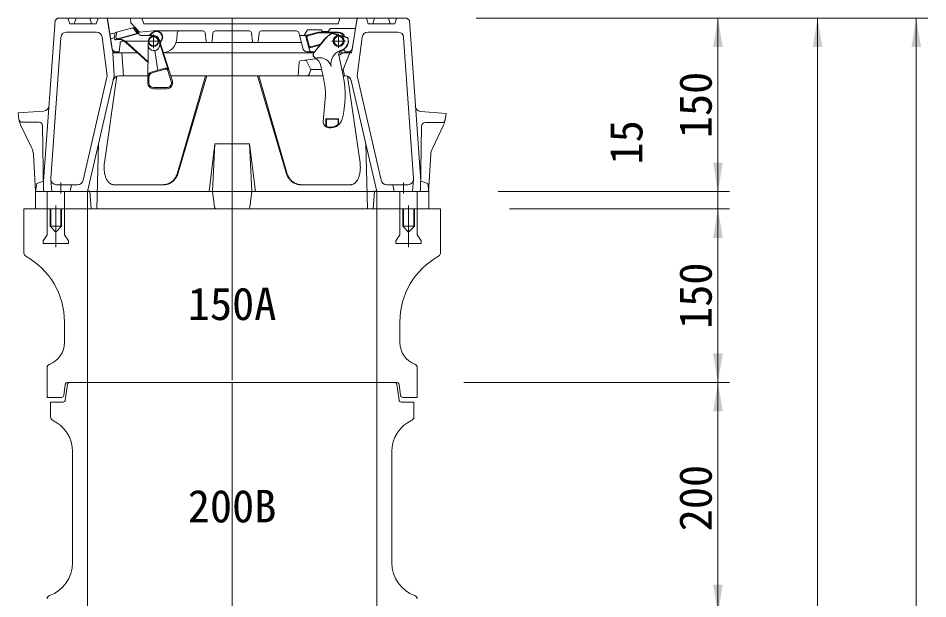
# Model space of a CAD drawing. Units: millimetres, scale not verified. Extents: x -6861 to 6861, y -3554 to 3095.
# Drawn here: x 4438 to 5224, y 619 to 1121 of the extents above; entities that cross this region are included whole.
import ezdxf
from ezdxf.enums import TextEntityAlignment as Align

# ---------------------------------------------------------------- set-up
doc = ezdxf.new("R2010")
doc.units = ezdxf.units.MM
doc.header["$LTSCALE"] = 20
for name, color, linetype, lineweight in [('0-3_TEMP', 3, 'Continuous', 18), ('0-4_細線', 7, 'Continuous', 18), ('0-6_寸法', 1, 'Continuous', 18)]:
    doc.layers.add(name, color=color, linetype=linetype, lineweight=lineweight)
doc.layers.add('0-7_注釈', color=1, linetype='Continuous')
doc.styles.add('ＭＳ ゴシック', font='')
doc.styles.get('ＭＳ ゴシック').set_extended_font_data('MS Gothic')

msp = doc.modelspace()

# ---------------------------------------------------------------- linework, layer by layer
at = {"layer": '0-3_TEMP'}
for p, q in [((4622.8, 1120.78), (4622.8, 955.78)), ((4474.8, 978.7), (4474.8, 969.25)), ((4770.8, 978.7), (4770.8, 969.25)), ((4499.8, 970.78), (4506.2, 970.78)), ((4605.8, 970.78), (4639.8, 970.78)), ((4622.8, 970.78), (4622.8, 807.78)), ((4739.4, 970.78), (4745.8, 970.78)), ((4470.3, 958.78), (4470.3, 922.78)), ((4775.3, 958.78), (4775.3, 922.78)), ((4622.8, 805.78), (4622.8, 592.78))]:
    msp.add_line(p, q, dxfattribs=at)
at = {"layer": '0-4_細線'}
for p, q in [((4469.65, 1118.78), (4459.8, 979.78)), ((4469.65, 1118.78), (4471.8, 1120.78)), ((4471.8, 1120.78), (4773.8, 1120.78)), ((4480.8, 1120.78), (4482.3, 1115.78)), ((4487.8, 1120.78), (4486.3, 1115.78)), ((4499.8, 1120.78), (4501.3, 1115.78)), ((4506.8, 1120.78), (4505.3, 1115.78)), ((4514.3, 1120.78), (4514.89, 1120.18)), ((4519.07, 1093.78), (4514.8, 1120.78)), ((4514.89, 1120.18), (4519.55, 1090.78)), ((4534.8, 1120.78), (4535.3, 1116.78)), ((4535.3, 1116.78), (4542.8, 1108.78)), ((4544.8, 1120.78), (4546.3, 1115.78)), ((4715.8, 1120.78), (4714.3, 1115.78)), ((4730.7, 1120.18), (4726.05, 1090.78)), ((4726.52, 1093.78), (4730.8, 1120.78)), ((4731.3, 1120.78), (4730.7, 1120.18)), ((4738.8, 1120.78), (4740.3, 1115.78)), ((4745.8, 1120.78), (4744.3, 1115.78)), ((4757.8, 1120.78), (4759.3, 1115.78)), ((4764.8, 1120.78), (4763.3, 1115.78)), ((4775.94, 1118.78), (4773.8, 1120.78)), ((4775.94, 1118.78), (4785.8, 979.78)), ((4479.62, 1108.78), (4505.41, 1108.78)), ((4482.3, 1115.78), (4505.3, 1115.78)), ((4522.68, 1108.59), (4536.9, 1112.4)), ((4538.07, 1111.3), (4540.57, 1107.52)), ((4538.77, 1111.95), (4539.63, 1112.15)), ((4539.09, 1111.57), (4542.03, 1107.12)), ((4541.18, 1108.4), (4542.8, 1108.78)), ((4542.8, 1108.78), (4554.8, 1109.78)), ((4714.3, 1115.78), (4546.3, 1115.78)), ((4554.8, 1109.78), (4575.65, 1109.78)), ((4597.49, 1109.78), (4566.47, 1109.78)), ((4637.49, 1109.78), (4608.11, 1109.78)), ((4678.44, 1109.78), (4648.11, 1109.78)), ((4687.19, 1106.04), (4697.42, 1108.78)), ((4697.42, 1108.78), (4714.8, 1108.78)), ((4699.8, 1110.78), (4700.8, 1109.28)), ((4700.8, 1109.28), (4705.8, 1109.28)), ((4707.8, 1111.78), (4705.8, 1109.28)), ((4707.8, 1111.78), (4729.37, 1111.78)), ((4765.97, 1108.78), (4740.18, 1108.78)), ((4763.3, 1115.78), (4740.3, 1115.78)), ((4474.63, 1104.13), (4465.98, 982.13)), ((4510.37, 1104.43), (4514.8, 1070.78)), ((4516.99, 1106.92), (4521.73, 1108.02)), ((4517.62, 1102.96), (4520.78, 1103.69)), ((4520.73, 1103.29), (4521.22, 1106.93)), ((4521.85, 1102.16), (4541.78, 1107.5)), ((4521.9, 1102.17), (4522.34, 1102.25)), ((4522.35, 1104.07), (4522.96, 1108.67)), ((4523.6, 1102.97), (4541.59, 1107.79)), ((4544.53, 1105.78), (4554.8, 1105.78)), ((4550.05, 1097.73), (4550.31, 1101.12)), ((4553.41, 1108.17), (4551.02, 1105.78)), ((4551.73, 1105.78), (4553.76, 1107.81)), ((4554.8, 1106.78), (4554.8, 1094.78)), ((4571.06, 1066.3), (4559.56, 1102.3)), ((4574.84, 1102.64), (4575.3, 1107.95)), ((4599.48, 1107.98), (4600.21, 1100.68)), ((4606.12, 1107.98), (4605.39, 1100.68)), ((4640.21, 1100.68), (4639.48, 1107.98)), ((4645.39, 1100.68), (4646.12, 1107.98)), ((4684.2, 1094), (4680.37, 1108.29)), ((4681.05, 1105.78), (4686.74, 1105.78)), ((4689.58, 1093.26), (4686.48, 1104.81)), ((4689.41, 1096.78), (4687.4, 1104.28)), ((4688.11, 1105.5), (4697.52, 1108.03)), ((4702.39, 1102.29), (4693.29, 1090.9)), ((4702.58, 1102.13), (4693.49, 1090.74)), ((4697.52, 1108.03), (4714.8, 1108.03)), ((4708.8, 1101.03), (4720.8, 1101.03)), ((4708.99, 1107.76), (4709.02, 1107.49)), ((4708.99, 1107.76), (4722.73, 1104.08)), ((4709.02, 1107.49), (4722.54, 1103.87)), ((4714.8, 1095.03), (4714.8, 1107.03)), ((4722.54, 1103.87), (4722.73, 1104.08)), ((4735.22, 1104.43), (4730.8, 1070.78)), ((4770.96, 1104.13), (4779.61, 982.13)), ((4519.07, 1093.78), (4521.07, 1091.78)), ((4519.07, 1093.78), (4521.07, 1091.78)), ((4519.07, 1093.78), (4521.07, 1091.78)), ((4519.07, 1093.78), (4521.07, 1091.78)), ((4525.83, 1098.99), (4525.07, 1091.78)), ((4529.44, 1100.78), (4527.76, 1100.78)), ((4549.8, 1082.78), (4530.83, 1099.85)), ((4531.31, 1100.78), (4549.48, 1100.78)), ((4549.94, 1083.32), (4531.41, 1100)), ((4548.8, 1100.78), (4560.8, 1100.78)), ((4549.8, 1064.81), (4550.05, 1097.73)), ((4567.41, 1076.18), (4559.89, 1099.74)), ((4560.24, 1100.15), (4560.83, 1100.74)), ((4560.42, 1099.62), (4561.19, 1100.39)), ((4682.65, 1099.78), (4574.25, 1099.78)), ((4690.1, 1095.18), (4698.38, 1097.4)), ((4690.63, 1096.07), (4699.16, 1098.36)), ((4724.52, 1091.78), (4726.52, 1093.78)), ((4519.55, 1090.78), (4520.8, 1070.78)), ((4519.55, 1090.78), (4540.67, 1090.78)), ((4525.07, 1091.78), (4521.07, 1091.78)), ((4527.3, 1090.78), (4528.8, 1070.78)), ((4558.6, 1075.59), (4556, 1092.85)), ((4564.49, 1090.78), (4622.8, 1090.78)), ((4692.96, 1090.78), (4622.8, 1090.78)), ((4681.6, 1083.88), (4694.79, 1085.65)), ((4687.1, 1091.78), (4693.82, 1091.78)), ((4715.14, 1087.56), (4718.69, 1070.87)), ((4726.05, 1090.78), (4715.44, 1090.78)), ((4715.9, 1091.99), (4720.09, 1092.78)), ((4724.55, 1090.78), (4718.8, 1076.28)), ((4720.2, 1091.78), (4720.09, 1092.78)), ((4720.2, 1091.78), (4724.52, 1091.78)), ((4552.76, 1074.07), (4564.97, 1077.5)), ((4680.73, 1082.97), (4679.8, 1070.78)), ((4687.43, 1083.27), (4690.8, 1076.28)), ((4699.47, 1079.55), (4702.06, 1067.33)), ((4494.07, 980.66), (4514.8, 1070.78)), ((4497.8, 970.78), (4520.8, 1070.78)), ((4523.12, 1070.5), (4512.3, 995.69)), ((4524.78, 1070.78), (4549.63, 1070.78)), ((4550.8, 1064.78), (4550.8, 1069.78)), ((4553.72, 1073.63), (4564.66, 1076.7)), ((4570.11, 1065.99), (4567.11, 1075.38)), ((4569.86, 1070.78), (4622.8, 1070.78)), ((4575.57, 987.09), (4599.66, 1070.78)), ((4576.21, 986.98), (4600.95, 1070.78)), ((4700.96, 1070.78), (4622.8, 1070.78)), ((4669.38, 986.98), (4644.65, 1070.78)), ((4670.03, 987.09), (4645.93, 1070.78)), ((4672.18, 1070.78), (4667.75, 1070.78)), ((4690.8, 1076.28), (4689.28, 1072.09)), ((4700.13, 1076.28), (4690.8, 1076.28)), ((4718.8, 1076.28), (4717.78, 1076.28)), ((4718.8, 1076.28), (4719.8, 1070.78)), ((4720.82, 1070.78), (4718.89, 1070.78)), ((4722.47, 1070.5), (4733.3, 995.69)), ((4751.52, 980.66), (4730.8, 1070.78)), ((4747.8, 970.78), (4725.69, 1066.9)), ((4554.8, 1060.78), (4566.3, 1060.78)), ((4554.8, 1059.78), (4566.3, 1059.78)), ((4703.46, 1054.03), (4701.49, 1031.46)), ((4459.82, 1040.45), (4437.8, 1038.78)), ((4437.8, 1038.78), (4438.49, 1033.2)), ((4441.45, 1030.78), (4455.85, 1030.78)), ((4704.3, 1033.53), (4703.8, 1033.76)), ((4703.8, 1033.76), (4714.8, 1033.76)), ((4703.8, 1033.76), (4703.8, 1026.8)), ((4704.3, 1033.53), (4714.3, 1033.53)), ((4704.3, 1033.53), (4704.3, 1027.08)), ((4714.3, 1033.53), (4714.8, 1033.76)), ((4714.3, 1033.53), (4714.3, 1028.79)), ((4714.8, 1033.76), (4714.8, 1028.56)), ((4803.98, 1030.44), (4789.58, 1030.46)), ((4439.85, 1028.57), (4449.51, 1008.45)), ((4458.85, 1027.83), (4459.8, 970.78)), ((4703.8, 1026.8), (4704.3, 1027.08)), ((4706.47, 1026.53), (4708.14, 1026.53)), ((4706.47, 1026.03), (4708.14, 1026.03)), ((4714.3, 1028.79), (4714.8, 1028.56)), ((4786.57, 1027.52), (4785.52, 970.47)), ((4805.57, 1028.23), (4795.87, 1008.13)), ((4505.8, 955.78), (4507.3, 1012.08)), ((4607.8, 1012.08), (4637.8, 1012.08)), ((4637.8, 1012.08), (4642.8, 970.78)), ((4639.8, 970.78), (4637.8, 1012.08)), ((4739.8, 955.78), (4738.3, 1012.08)), ((4450.97, 1002.82), (4452.8, 970.78)), ((4794.41, 1002.49), (4792.52, 970.46)), ((4453.8, 977.78), (4452.8, 970.78)), ((4453.8, 977.78), (4459.8, 979.78)), ((4466.8, 970.78), (4465.98, 981.39)), ((4470.97, 976.78), (4489.2, 976.78)), ((4483.8, 976.78), (4482.8, 970.78)), ((4520.06, 976.78), (4563.78, 976.78)), ((4725.53, 976.78), (4681.81, 976.78)), ((4774.63, 976.78), (4756.4, 976.78)), ((4761.8, 976.78), (4762.8, 970.78)), ((4778.8, 970.78), (4779.61, 981.39)), ((4791.8, 977.78), (4785.8, 979.78)), ((4791.8, 977.78), (4792.8, 970.78)), ((4452.8, 970.78), (4497.8, 970.78)), ((4452.8, 955.78), (4452.8, 970.78)), ((4462.8, 955.78), (4462.8, 970.78)), ((4477.8, 955.78), (4477.8, 970.78)), ((4497.8, 970.78), (4499.8, 970.78)), ((4497.8, 955.78), (4497.8, 970.78)), ((4499.8, 970.78), (4500.8, 955.78)), ((4506.2, 970.78), (4605.8, 970.78)), ((4605.8, 970.78), (4607.57, 957.51)), ((4639.8, 970.78), (4638.03, 957.51)), ((4739.4, 970.78), (4639.8, 970.78)), ((4745.8, 970.78), (4744.8, 955.78)), ((4747.8, 970.78), (4745.8, 970.78)), ((4792.8, 970.78), (4747.8, 970.78)), ((4747.8, 955.78), (4747.8, 970.78)), ((4767.8, 955.78), (4767.8, 970.78)), ((4782.8, 955.78), (4782.8, 970.78)), ((4792.8, 955.78), (4792.8, 970.78)), ((4442.8, 955.78), (4802.8, 955.78)), ((4442.8, 955.78), (4442.8, 917.57)), ((4462.8, 955.78), (4462.8, 933.28)), ((4465.3, 955.78), (4465.3, 940.78)), ((4465.9, 955.78), (4465.9, 940.18)), ((4474.7, 955.78), (4474.7, 940.18)), ((4477.8, 955.78), (4477.8, 933.28)), ((4497.8, 955.78), (4497.8, 805.78)), ((4500.8, 955.78), (4505.8, 955.78)), ((4636.05, 955.78), (4609.24, 955.78)), ((4744.8, 955.78), (4739.8, 955.78)), ((4747.8, 955.78), (4747.8, 805.78)), ((4767.8, 955.78), (4767.8, 933.28)), ((4770.3, 955.78), (4770.3, 940.78)), ((4770.9, 955.78), (4770.9, 940.18)), ((4779.7, 955.78), (4779.7, 940.18)), ((4780.3, 955.78), (4780.3, 940.78)), ((4782.8, 955.78), (4782.8, 933.28)), ((4802.8, 955.78), (4802.8, 917.57)), ((4465.3, 940.78), (4475.3, 940.78)), ((4465.3, 940.78), (4470.3, 935.78)), ((4770.3, 940.78), (4775.3, 935.78)), ((4780.3, 940.78), (4770.3, 940.78)), ((4780.3, 940.78), (4775.3, 935.78)), ((4462.8, 933.28), (4459.3, 928.28)), ((4459.3, 928.28), (4459.3, 925.78)), ((4477.8, 933.28), (4481.3, 928.28)), ((4481.3, 928.28), (4481.3, 925.78)), ((4459.3, 925.78), (4481.3, 925.78)), ((4786.3, 925.78), (4764.3, 925.78)), ((4477.8, 858.11), (4477.8, 840.14)), ((4767.8, 858.11), (4767.8, 840.14)), ((4462.8, 818.58), (4462.8, 805.78)), ((4782.8, 818.58), (4782.8, 805.78)), ((4462.8, 805.78), (4462.8, 792.78)), ((4478.55, 804.05), (4477.21, 794.5)), ((4478.55, 790.49), (4480.55, 804.07)), ((4480.54, 805.78), (4622.8, 805.78)), ((4497.8, 805.78), (4497.8, 605.78)), ((4765.06, 805.78), (4622.8, 805.78)), ((4747.8, 805.78), (4747.8, 605.78)), ((4765.05, 804.07), (4767.05, 790.49)), ((4767.04, 804.05), (4768.38, 794.5)), ((4782.8, 805.78), (4782.8, 792.78)), ((4462.8, 792.78), (4475.23, 792.78)), ((4465.8, 775.75), (4465.8, 788.78)), ((4476.57, 788.78), (4465.8, 788.78)), ((4779.8, 788.78), (4769.02, 788.78)), ((4770.36, 792.78), (4782.8, 792.78)), ((4779.8, 788.78), (4779.8, 775.75)), ((4484.8, 649.69), (4484.8, 745.87)), ((4760.8, 745.87), (4760.8, 649.69))]:
    msp.add_line(p, q, dxfattribs=at)
for points in [[(4684.91, 1105.78), (4687.8, 1110.78), (4699.8, 1110.78)], [(4785.62, 1040.14), (4807.64, 1038.43), (4806.94, 1032.86)], [(4605.8, 970.78), (4607.8, 1012.08), (4602.8, 970.78)], [(4475.3, 955.78), (4475.3, 940.78), (4470.3, 935.78)], [(4767.8, 933.28), (4764.3, 928.28), (4764.3, 925.78)], [(4782.8, 933.28), (4786.3, 928.28), (4786.3, 925.78)]]:
    msp.add_lwpolyline(points, dxfattribs=at)
for centre, radius in [((4554.8, 1100.78), 4.5), ((4554.8, 1100.78), 4), ((4714.8, 1101.03), 4.75), ((4714.8, 1101.03), 4)]:
    msp.add_circle(centre, radius, dxfattribs=at)
for centre, radius, start, end in [((4479.62, 1103.78), 5, 90, 175.943), ((4505.41, 1103.78), 5, 7.496, 90), ((4536.4, 1110.2), 2, 33.435, 105), ((4537.42, 1110.47), 2, 33.435, 105), ((4557.3, 1104.28), 5.5, 315, 135), ((4557.3, 1104.28), 5, 315, 135), ((4577.29, 1107.78), 2, 90, 175), ((4597.49, 1107.78), 2, 5.711, 90), ((4608.11, 1107.78), 2, 90, 174.289), ((4637.49, 1107.78), 2, 5.711, 90), ((4648.11, 1107.78), 2, 90, 174.289), ((4678.44, 1107.78), 2, 15, 90), ((4714.8, 1103.28), 5.5, 18.873, 90), ((4740.18, 1103.78), 5, 90, 172.504), ((4765.97, 1103.78), 5, 4.057, 90), ((4521.72, 1103.16), 1, 172.38, 285), ((4523.2, 1106.66), 2, 105, 172.38), ((4524.72, 1092.57), 10, 48.003, 105), ((4523.34, 1103.94), 1, 172.38, 285), ((4524.14, 1092.42), 10, 48.003, 100.392), ((4531.31, 1103.78), 3, 239.518, 270), ((4544.53, 1108.78), 3, 213.435, 270), ((4554.8, 1100.78), 5, 17.716, 90), ((4561.88, 1103.78), 13, 275.889, 355), ((4687.45, 1105.07), 1, 105, 195), ((4688.37, 1104.54), 1, 104.999, 195), ((4718.8, 1089.19), 21, 117.828, 141.396), ((4718.8, 1089.19), 20.75, 118.098, 141.396), ((4714.8, 1103.28), 4.75, 25.614, 90), ((4714.8, 1101.03), 8.25, 282.029, 20.153), ((4714.8, 1101.03), 8.5, 289.465, 21.032), ((4527.82, 1098.78), 2, 90, 173.991), ((4555.14, 1097.87), 5.09, 179.563, 17.716), ((4601.2, 1100.78), 1, 185.711, 270.001), ((4604.39, 1100.78), 1, 270, 354.289), ((4641.2, 1100.78), 1, 185.711, 270), ((4644.39, 1100.78), 1, 269.999, 354.289), ((4687.1, 1094.78), 3, 195, 270), ((4689.84, 1096.14), 1, 194.999, 285), ((4690.38, 1097.04), 1, 194.999, 285), ((4691.51, 1093.78), 2, 195, 270), ((4718.8, 1089.19), 4, 106.971, 204), ((4695.64, 1089.03), 3, 141.396, 242.755), ((4695.64, 1089.03), 2.75, 141.396, 283.399), ((4689.68, 1077.47), 10, 12, 62.755), ((4698.56, 1076.62), 10, 13.096, 103.289), ((4720.59, 1081.14), 12.5, 109.028, 190.412), ((4711.33, 1097.95), 10, 292.623, 314.134), ((4565.51, 1075.58), 2, 17.716, 105.689), ((4681.73, 1082.89), 1, 97.625, 175.601), ((4685.62, 1082.4), 2, 25.722, 97.625), ((4524.78, 1065.78), 5, 90, 167.047), ((4553.84, 1070.22), 4, 105.689, 179.563), ((4554.8, 1069.78), 4, 105.689, 180), ((4565.2, 1074.78), 2, 17.716, 105.689), ((4687.4, 1072.78), 2, 270, 340.017), ((4639.46, 1054.03), 81, 345.314, 12), ((4720.82, 1065.78), 5, 12.953, 90), ((4554.8, 1064.78), 5, 179.204, 270), ((4554.8, 1064.78), 4, 180, 270), ((4566.3, 1064.78), 5, 270, 17.716), ((4566.3, 1064.78), 4, 270, 17.716), ((4639.46, 1054.03), 64, 0, 12), ((4459.44, 1045.44), 5, 274.344, 355.943), ((4786.01, 1045.13), 5, 183.949, 265.548), ((4441.45, 1033.78), 3, 187.125, 270), ((4453.38, 1035.06), 15, 187.125, 205.641), ((4455.85, 1027.78), 3, 0.955, 90), ((4706.47, 1031.03), 5, 175, 270), ((4708.14, 1036.03), 10, 270, 345.314), ((4789.57, 1027.46), 3, 89.893, 178.938), ((4803.98, 1033.44), 3, 269.893, 352.768), ((4792.05, 1034.75), 15, 334.252, 352.768), ((4706.47, 1031.03), 4.5, 241.158, 270), ((4708.14, 1036.03), 9.5, 270, 310.388), ((4435.99, 1001.96), 15, 3.27, 25.641), ((4809.38, 1001.61), 15, 154.251, 176.622), ((4527.01, 991.62), 15, 177.42047, 183.98981), ((4526.98, 992.41), 14.95, 173.89277, 180.46211), ((4526.86, 993.2), 14.77, 170.31074, 176.88008), ((4718.73, 993.2), 14.77, 3.11892, 9.68825), ((4718.61, 992.41), 14.95, 359.5389, 6.10824), ((4718.59, 991.62), 15, 356.00919, 2.57852), ((4526.94, 990.82), 14.9, 180.96172, 187.53106), ((4526.79, 990.04), 14.66, 184.58302, 191.15236), ((4526.55, 989.28), 14.3, 188.35914, 194.92847), ((4526.22, 988.56), 13.81, 192.36873, 198.93806), ((4525.81, 987.88), 13.21, 196.70895, 203.27829), ((4561.55, 990.72), 14.43, 326.98817, 331.44819), ((4561.47, 990.84), 14.56, 331.16694, 335.62697), ((4562.23, 990.72), 14.43, 326.98948, 331.44951), ((4561.4, 990.97), 14.67, 335.27597, 339.736), ((4562.15, 990.84), 14.56, 331.16694, 335.62697), ((4561.35, 991.11), 14.78, 339.32468, 343.78471), ((4562.08, 990.97), 14.67, 335.27597, 339.736), ((4562.03, 991.11), 14.78, 339.32468, 343.78471), ((4683.57, 991.11), 14.78, 196.2168, 200.67683), ((4683.51, 990.97), 14.67, 200.26406, 204.72408), ((4684.25, 991.11), 14.78, 196.21538, 200.67541), ((4683.44, 990.84), 14.56, 204.3731, 208.83313), ((4684.19, 990.97), 14.67, 200.26406, 204.72408), ((4683.37, 990.72), 14.43, 208.55057, 213.0106), ((4684.12, 990.84), 14.56, 204.3731, 208.83313), ((4684.04, 990.72), 14.43, 208.55057, 213.0106), ((4719.78, 987.88), 13.21, 336.7206, 343.28994), ((4719.37, 988.56), 13.81, 341.06298, 347.63232), ((4719.05, 989.28), 14.3, 345.0715, 351.64084), ((4718.8, 990.04), 14.66, 348.84661, 355.41595), ((4718.65, 990.82), 14.9, 352.46994, 359.03928), ((4470.97, 981.78), 5, 175.943, 270), ((4489.2, 981.78), 5, 270, 347.047), ((4525.33, 987.24), 12.52, 201.49676, 208.0661), ((4524.77, 986.67), 11.76, 206.87362, 213.44296), ((4524.16, 986.17), 10.97, 213.01027, 219.57961), ((4523.49, 985.73), 10.18, 220.10416, 226.6735), ((4522.78, 985.38), 9.44, 228.3576, 234.92694), ((4522.03, 985.11), 8.8, 237.91499, 244.48433), ((4521.25, 984.93), 8.33, 248.76546, 255.3348), ((4520.46, 984.84), 8.07, 260.60549, 267.17483), ((4563.03, 989.9), 13.13, 270.31854, 274.77857), ((4563.71, 989.9), 13.13, 270.31854, 274.77857), ((4562.88, 989.91), 13.15, 275.40614, 279.86617), ((4563.56, 989.91), 13.15, 275.40614, 279.86617), ((4562.74, 989.94), 13.2, 280.46637, 284.9264), ((4563.42, 989.94), 13.2, 280.466, 284.92603), ((4562.6, 989.97), 13.27, 285.48095, 289.94098), ((4563.27, 989.97), 13.27, 285.48146, 289.94149), ((4562.46, 990.02), 13.36, 290.43589, 294.89592), ((4563.14, 990.02), 13.36, 290.43589, 294.89592), ((4562.32, 990.07), 13.47, 295.31835, 299.77837), ((4563, 990.07), 13.47, 295.31759, 299.77762), ((4562.19, 990.14), 13.59, 300.11715, 304.57718), ((4562.87, 990.14), 13.59, 300.11802, 304.57805), ((4562.07, 990.21), 13.72, 304.82668, 309.2867), ((4562.74, 990.21), 13.72, 304.82668, 309.2867), ((4561.95, 990.3), 13.86, 309.44394, 313.90396), ((4562.63, 990.3), 13.86, 309.44394, 313.90396), ((4561.84, 990.39), 14.01, 313.96603, 318.42606), ((4562.51, 990.39), 14.01, 313.96603, 318.42606), ((4561.73, 990.49), 14.15, 318.39462, 322.85465), ((4562.41, 990.49), 14.15, 318.39462, 322.85465), ((4561.64, 990.6), 14.3, 322.73468, 327.19471), ((4562.32, 990.6), 14.3, 322.73341, 327.19344), ((4683.28, 990.6), 14.3, 212.80665, 217.26668), ((4683.18, 990.49), 14.15, 217.14434, 221.60437), ((4683.96, 990.6), 14.3, 212.80665, 217.26668), ((4683.86, 990.49), 14.15, 217.14555, 221.60557), ((4683.08, 990.39), 14.01, 221.57518, 226.03521), ((4683.76, 990.39), 14.01, 221.57405, 226.03407), ((4682.97, 990.3), 13.86, 226.09615, 230.55618), ((4683.65, 990.3), 13.86, 226.09615, 230.55618), ((4682.85, 990.21), 13.72, 230.71233, 235.17235), ((4683.53, 990.21), 13.72, 230.7133, 235.17332), ((4682.72, 990.14), 13.59, 235.42309, 239.88312), ((4683.4, 990.14), 13.59, 235.42222, 239.88225), ((4682.59, 990.07), 13.47, 240.22163, 244.68165), ((4683.27, 990.07), 13.47, 240.22238, 244.68241), ((4682.46, 990.02), 13.36, 245.10423, 249.56426), ((4683.14, 990.02), 13.36, 245.10423, 249.56426), ((4682.32, 989.97), 13.27, 250.05918, 254.51921), ((4683, 989.97), 13.27, 250.05867, 254.5187), ((4682.18, 989.94), 13.2, 255.0736, 259.53363), ((4682.86, 989.94), 13.2, 255.07397, 259.534), ((4682.03, 989.91), 13.15, 260.13383, 264.59386), ((4682.71, 989.91), 13.15, 260.13361, 264.59364), ((4681.89, 989.9), 13.13, 265.22143, 269.68146), ((4682.57, 989.9), 13.13, 265.2215, 269.68153), ((4725.13, 984.84), 8.08, 272.82479, 279.39413), ((4724.34, 984.93), 8.33, 284.66593, 291.23527), ((4723.57, 985.11), 8.8, 295.51485, 302.08419), ((4722.82, 985.38), 9.44, 305.07392, 311.64326), ((4722.1, 985.73), 10.18, 313.32533, 319.89467), ((4721.44, 986.17), 10.97, 320.42039, 326.98973), ((4720.82, 986.67), 11.76, 326.55807, 333.12741), ((4720.27, 987.24), 12.52, 331.93385, 338.50319), ((4756.4, 981.78), 5, 192.953, 270), ((4774.63, 981.78), 5, 270, 4.057), ((4498.8, 970.03), 1.25, 36.87, 143.13), ((4746.8, 970.03), 1.25, 36.87, 143.13), ((4609.55, 957.78), 2, 187.595, 270), ((4636.05, 957.78), 2, 270, 352.405), ((4445.8, 917.57), 3, 180, 240.968), ((4412.8, 858.11), 65, 0, 60.968), ((4832.8, 858.11), 65, 119.032, 180), ((4799.8, 917.57), 3, 299.032, 0), ((4457.8, 840.14), 20, 290.354, 0), ((4787.8, 840.14), 20, 180, 249.646), ((4465.8, 818.58), 3, 110.354, 180), ((4779.8, 818.58), 3, 0, 69.646), ((4480.54, 803.78), 2, 90, 172.001), ((4482.52, 803.78), 2, 90, 171.634), ((4763.07, 803.78), 2, 8.366, 90), ((4765.06, 803.78), 2, 7.999, 90), ((4475.23, 794.78), 2, 270, 352.001), ((4770.36, 794.78), 2, 187.999, 270), ((4476.57, 790.78), 2, 270, 351.633), ((4769.02, 790.78), 2, 188.367, 270), ((4468.8, 775.75), 3, 180, 244.897), ((4454.8, 745.87), 30, 0, 64.897), ((4790.8, 745.87), 30, 115.103, 180), ((4776.8, 775.75), 3, 295.103, 0), ((4454.8, 649.69), 30, 289.471, 0), ((4790.8, 649.69), 30, 180, 250.529), ((4465.8, 618.58), 3, 109.47, 179.998), ((4779.8, 618.58), 3, 0.002, 70.53)]:
    msp.add_arc(centre, radius, start, end, dxfattribs=at)
at = {"layer": '0-6_寸法'}
for p, q in [((4833.8, 1120.78), (5052.74, 1120.78)), ((4833.8, 1120.78), (5138.79, 1120.78)), ((4833.8, 1120.78), (5224.13, 1120.78)), ((5042.74, -34.22), (5042.74, 1120.78)), ((5128.79, 5.78), (5128.79, 1120.78)), ((5214.13, -79.22), (5214.13, 1120.78)), ((4852.8, 970.78), (5052.74, 970.78)), ((4852.8, 970.78), (5052.74, 970.78)), ((4862.64, 955.78), (5052.74, 955.78)), ((4862.8, 955.78), (5052.74, 955.78)), ((4822.9, 805.78), (5052.74, 805.78)), ((4823.06, 805.78), (5052.74, 805.78))]:
    msp.add_line(p, q, dxfattribs=at)
for points in [[(5038.57, 1095.78), (5042.74, 1120.78), (5046.9, 1095.78)], [(5124.63, 1095.78), (5128.79, 1120.78), (5132.96, 1095.78)], [(5209.97, 1095.78), (5214.13, 1120.78), (5218.3, 1095.78)], [(5038.57, 995.78), (5042.74, 970.78), (5046.9, 995.78)], [(5038.57, 995.78), (5042.74, 970.78), (5046.9, 995.78)], [(5038.57, 930.78), (5042.74, 955.78), (5046.9, 930.78)], [(5038.57, 930.78), (5042.74, 955.78), (5046.9, 930.78)], [(5038.57, 830.78), (5042.74, 805.78), (5046.9, 830.78)], [(5038.57, 780.78), (5042.74, 805.78), (5046.9, 780.78)], [(5038.57, 630.78), (5042.74, 605.78), (5046.9, 630.78)]]:
    msp.add_solid(points, dxfattribs=at)

# ---------------------------------------------------------------- texts
at = {"layer": '0-6_寸法', "style": 'ＭＳ ゴシック'}
for s, p in [('150', (5045.78, 1016.98)), ('15', (4985.89, 994.21)), ('150', (5045.78, 851.98)), ('200', (5045.78, 676.98))]:
    msp.add_text(s, height=28.15, rotation=90, dxfattribs=at).set_placement(p, align=Align.BOTTOM_LEFT)
at = {"layer": '0-7_注釈', "style": 'ＭＳ ゴシック'}
for s, p in [('150A', (4584.4, 851.24)), ('200B', (4584.4, 676.24))]:
    msp.add_text(s, height=28.15, dxfattribs=at).set_placement(p, align=Align.BOTTOM_LEFT)

doc.saveas('drawing.dxf')
